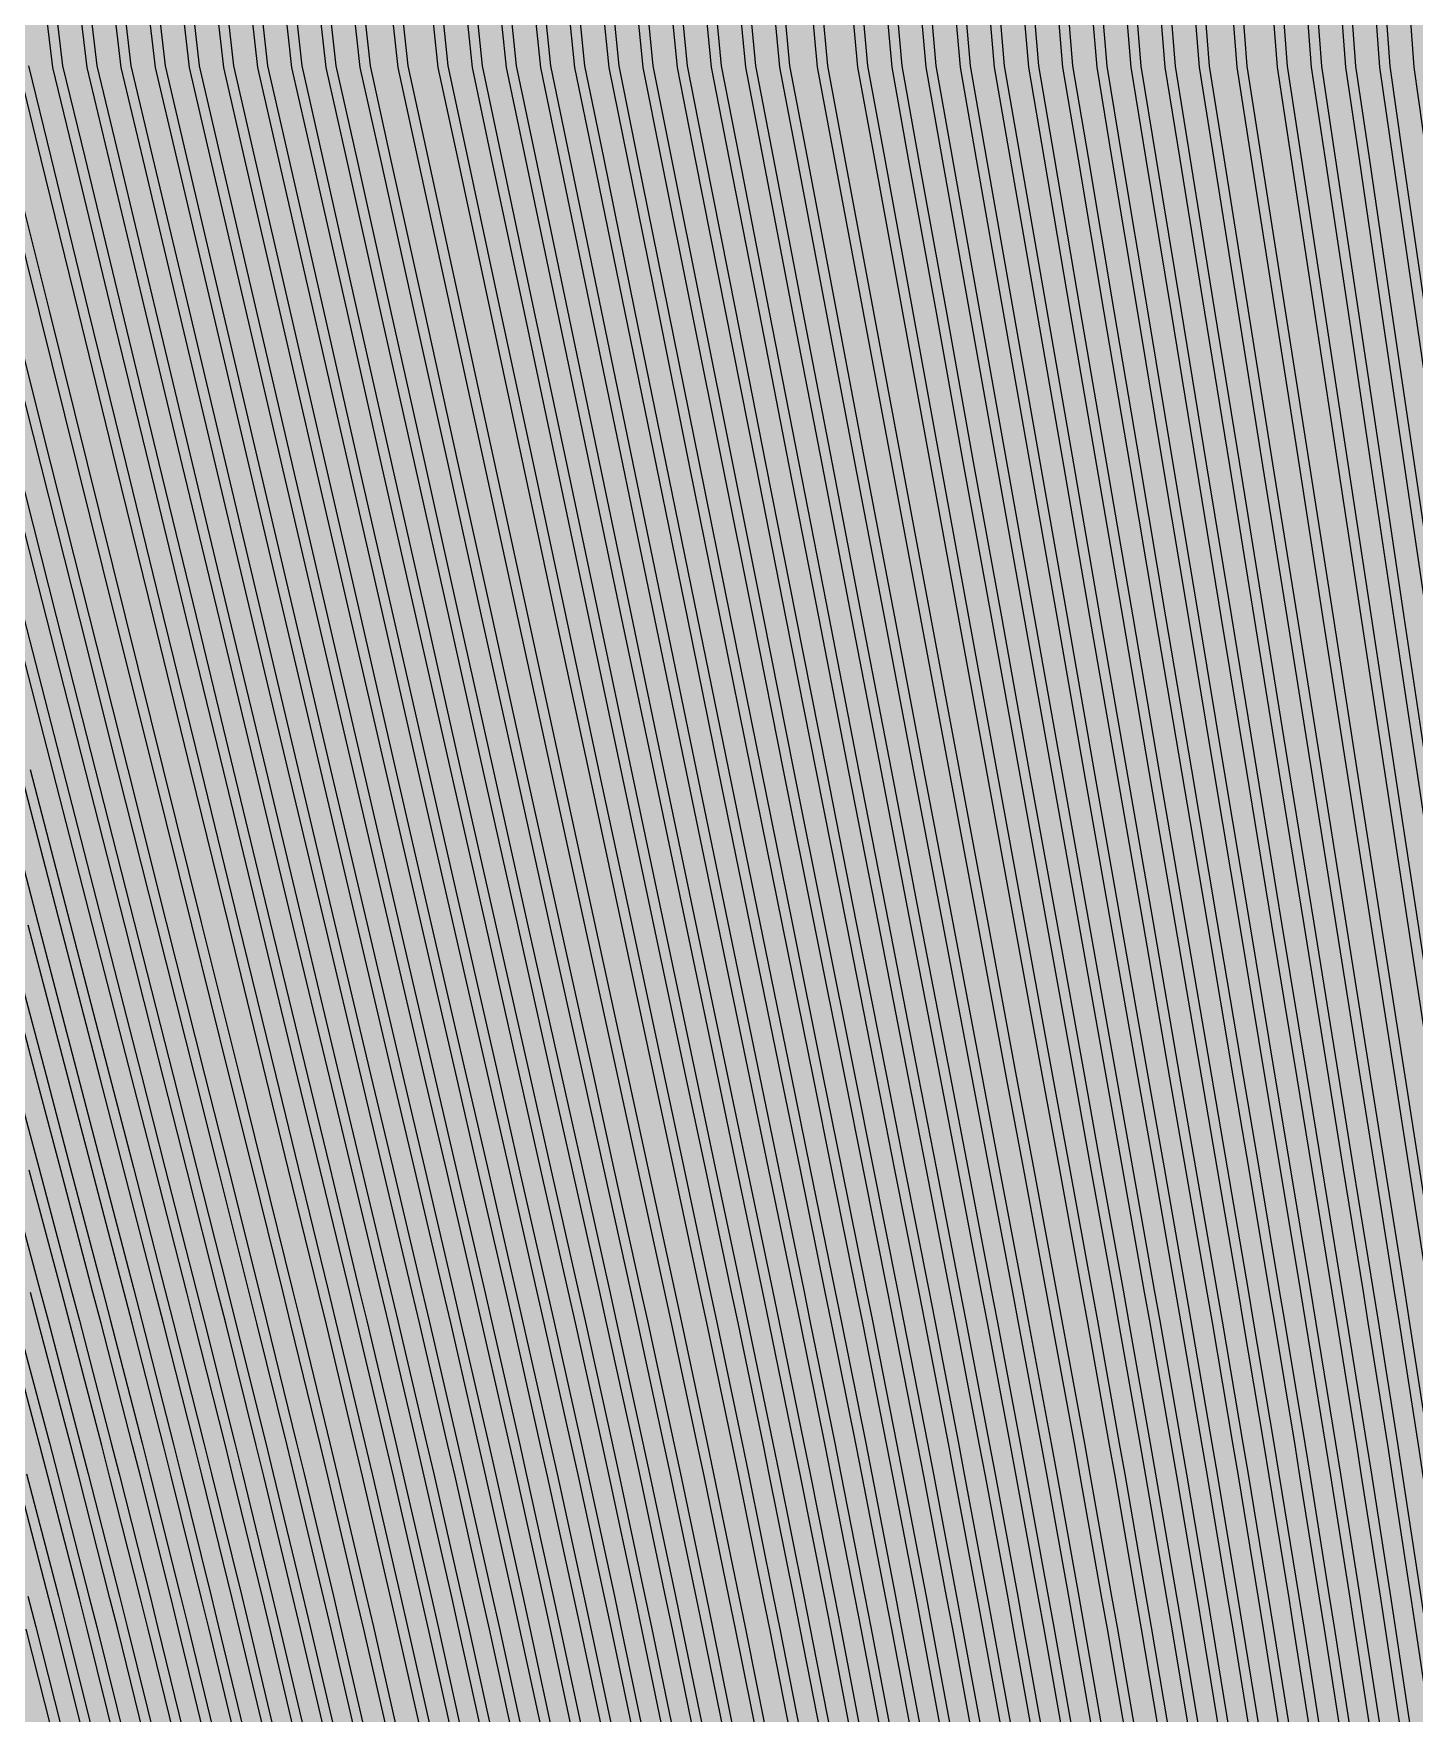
# Model space of a CAD drawing. Header units: metres. Extents: x -7220 to 10980, y -29667 to 1833.
# Drawn here: x 1201.6 to 1483.4, y -16540.7 to -16197.9 of the extents above; entities that cross this region are included whole.
import ezdxf

# ---------------------------------------------------------------- set-up
doc = ezdxf.new("R2010")
doc.units = ezdxf.units.M
doc.layers.add('Metal1', color=4, linetype='CONTINUOUS')
doc.layers.add('Polyimide', color=7, linetype='CONTINUOUS')

msp = doc.modelspace()

# ---------------------------------------------------------------- hatches: boundary and pattern name
at = {"layer": 'Polyimide'}
msp.add_hatch(color=7, dxfattribs=at).paths.add_polyline_path([(4099.45, -13861.55), (4142.64, -14152.77), (4214.18, -14438.35), (4313.36, -14715.55), (4439.24, -14981.69), (4590.59, -15234.21), (4765.97, -15470.68), (4963.68, -15688.82), (5181.82, -15886.53), (5418.29, -16061.91), (5670.81, -16213.26), (5936.95, -16339.14), (6214.15, -16438.32), (6499.73, -16509.85), (6790.95, -16553.05), (7085, -16567.5), (9980.38, -16567.5), (10058.79, -16571.35), (10136.45, -16582.87), (10212.6, -16601.95), (10286.52, -16628.4), (10357.49, -16661.96), (10424.83, -16702.32), (10487.89, -16749.09), (10546.06, -16801.81), (10598.78, -16859.98), (10645.55, -16923.04), (10685.91, -16990.38), (10719.48, -17061.35), (10745.93, -17135.27), (10765, -17211.43), (10776.52, -17289.08), (10780.38, -17367.5), (10780.38, -21957.3), (10741.61, -22012.91), (10705.97, -22070.59), (10673.58, -22130.14), (10644.53, -22191.39), (10618.92, -22254.16), (10596.82, -22318.25), (10578.3, -22383.46), (10563.41, -22449.6), (10552.21, -22516.46), (10544.72, -22583.84), (10540.97, -22651.53), (10540.97, -22719.32), (10544.72, -22787.01), (10552.21, -22854.38), (10563.41, -22921.24), (10578.3, -22987.38), (10596.82, -23052.6), (10618.92, -23116.68), (10644.53, -23179.45), (10673.58, -23240.71), (10705.97, -23300.26), (10741.61, -23357.93), (10780.38, -23413.54), (10780.38, -28667.5), (10776.52, -28745.91), (10765, -28823.57), (10745.93, -28899.73), (10719.48, -28973.65), (10685.91, -29044.62), (10645.55, -29111.96), (10598.78, -29175.01), (10546.06, -29233.19), (10487.89, -29285.91), (10424.83, -29332.68), (10357.49, -29373.04), (10286.52, -29406.6), (10212.6, -29433.05), (10136.45, -29452.13), (10058.79, -29463.65), (9980.38, -29467.5), (-6219.63, -29467.5), (-6298.04, -29463.65), (-6375.7, -29452.13), (-6451.85, -29433.05), (-6525.77, -29406.6), (-6596.74, -29373.04), (-6664.08, -29332.68), (-6727.14, -29285.91), (-6785.31, -29233.19), (-6838.03, -29175.01), (-6884.8, -29111.96), (-6925.16, -29044.62), (-6958.73, -28973.65), (-6985.18, -28899.73), (-7004.25, -28823.57), (-7015.77, -28745.91), (-7019.63, -28667.5), (-7019.63, -23426.32), (-6979.36, -23370.07), (-6942.33, -23311.63), (-6908.66, -23251.2), (-6878.45, -23188.96), (-6851.81, -23125.12), (-6828.81, -23059.88), (-6809.53, -22993.44), (-6794.04, -22926.02), (-6782.37, -22857.83), (-6774.57, -22789.09), (-6770.67, -22720.02), (-6770.67, -22650.84), (-6774.57, -22581.77), (-6782.37, -22513.03), (-6794.04, -22444.84), (-6809.53, -22377.42), (-6828.81, -22310.98), (-6851.81, -22245.74), (-6878.45, -22181.89), (-6908.66, -22119.66), (-6942.33, -22059.22), (-6979.36, -22000.79), (-7019.63, -21944.54), (-7019.63, -17367.5), (-7015.77, -17289.08), (-7004.25, -17211.43), (-6985.18, -17135.27), (-6958.73, -17061.35), (-6925.16, -16990.38), (-6884.8, -16923.04), (-6838.03, -16859.98), (-6785.31, -16801.81), (-6727.14, -16749.09), (-6664.08, -16702.32), (-6596.74, -16661.96), (-6525.77, -16628.4), (-6451.85, -16601.95), (-6375.7, -16582.87), (-6298.04, -16571.35), (-6219.63, -16567.5), (-3314, -16567.5), (-3019.95, -16553.05), (-2728.73, -16509.85), (-2443.15, -16438.32), (-2165.95, -16339.14), (-1899.81, -16213.26), (-1647.29, -16061.91), (-1410.82, -15886.53), (-1192.68, -15688.82), (-994.97, -15470.68), (-819.59, -15234.21), (-668.24, -14981.69), (-542.36, -14715.55), (-443.18, -14438.35), (-371.64, -14152.77), (-328.45, -13861.55), (-314, -13567.5), (-314, -13373.48), (-317.45, -13328.11), (-327.72, -13283.78), (-344.58, -13241.52), (-367.63, -13202.3), (-396.35, -13167.01), (-430.08, -13136.47), (-468.03, -13111.38), (-509.35, -13092.32), (-509.35, -13092.32), (-578.18, -13061.27), (-642.2, -13021.24), (-700.26, -12972.96), (-751.3, -12917.31), (-794.39, -12855.3), (-828.74, -12788.06), (-853.73, -12716.8), (-868.91, -12642.84), (-874, -12567.5), (-868.91, -12492.16), (-853.73, -12418.19), (-828.74, -12346.94), (-794.39, -12279.7), (-751.3, -12217.69), (-700.26, -12162.04), (-642.2, -12113.76), (-578.18, -12073.73), (-509.35, -12042.68), (-509.35, -12042.68), (-468.03, -12023.62), (-430.08, -11998.53), (-396.35, -11967.99), (-367.63, -11932.7), (-344.58, -11893.47), (-327.72, -11851.21), (-317.45, -11806.89), (-314, -11761.52), (-314, -11074.31), (-317.45, -11028.94), (-327.72, -10984.62), (-344.58, -10942.36), (-367.63, -10903.13), (-396.35, -10867.84), (-430.08, -10837.3), (-468.03, -10812.21), (-509.35, -10793.16), (-509.35, -10793.16), (-578.18, -10762.1), (-642.2, -10722.07), (-700.26, -10673.8), (-751.3, -10618.15), (-794.39, -10556.13), (-828.74, -10488.89), (-853.73, -10417.64), (-868.91, -10343.67), (-874, -10268.33), (-868.91, -10192.99), (-853.73, -10119.03), (-828.74, -10047.77), (-794.39, -9980.53), (-751.3, -9918.52), (-700.26, -9862.87), (-642.2, -9814.59), (-578.18, -9774.56), (-509.35, -9743.51), (-509.35, -9743.51), (-468.03, -9724.45), (-430.08, -9699.36), (-396.35, -9668.82), (-367.63, -9633.53), (-344.58, -9594.31), (-327.72, -9552.05), (-317.45, -9507.72), (-314, -9462.35), (-314, -8775.14), (-317.45, -8729.78), (-327.72, -8685.45), (-344.58, -8643.19), (-367.63, -8603.96), (-396.35, -8568.68), (-430.08, -8538.14), (-468.03, -8513.05), (-509.35, -8493.99), (-509.35, -8493.99), (-578.18, -8462.94), (-642.2, -8422.91), (-700.26, -8374.63), (-751.3, -8318.98), (-794.39, -8256.97), (-828.74, -8189.73), (-853.73, -8118.47), (-868.91, -8044.5), (-874, -7969.17), (-868.91, -7893.83), (-853.73, -7819.86), (-828.74, -7748.61), (-794.39, -7681.36), (-751.3, -7619.35), (-700.26, -7563.7), (-642.2, -7515.42), (-578.18, -7475.4), (-509.35, -7444.34), (-509.35, -7444.34), (-468.03, -7425.28), (-430.08, -7400.2), (-396.35, -7369.66), (-367.63, -7334.37), (-344.58, -7295.14), (-327.72, -7252.88), (-317.45, -7208.56), (-314, -7163.19), (-314, -6475.98), (-317.45, -6430.61), (-327.72, -6386.29), (-344.58, -6344.02), (-367.63, -6304.8), (-396.35, -6269.51), (-430.08, -6238.97), (-468.03, -6213.88), (-509.35, -6194.82), (-509.35, -6194.82), (-578.18, -6163.77), (-642.2, -6123.74), (-700.26, -6075.46), (-751.3, -6019.81), (-794.39, -5957.8), (-828.74, -5890.56), (-853.73, -5819.31), (-868.91, -5745.34), (-874, -5670), (-868.91, -5594.66), (-853.73, -5520.69), (-828.74, -5449.44), (-794.39, -5382.2), (-751.3, -5320.19), (-700.26, -5264.54), (-642.2, -5216.26), (-578.18, -5176.23), (-509.35, -5145.18), (-509.35, -5145.18), (-468.03, -5126.12), (-430.08, -5101.03), (-396.35, -5070.49), (-367.63, -5035.2), (-344.58, -4995.98), (-327.72, -4953.71), (-317.45, -4909.39), (-314, -4864.02), (-314, 380), (-314, 1532.5), (-269, 1532.5), (-268.78, 1525.63), (-268.1, 1518.79), (-266.98, 1512.02), (-265.42, 1505.32), (-263.43, 1498.75), (-261.01, 1492.32), (-258.17, 1486.06), (-254.93, 1480), (-251.3, 1474.17), (-247.3, 1468.58), (-242.94, 1463.27), (-238.25, 1458.25), (-233.23, 1453.56), (-227.92, 1449.2), (-222.33, 1445.2), (-216.5, 1441.57), (-210.44, 1438.33), (-204.18, 1435.49), (-197.75, 1433.07), (-191.18, 1431.08), (-184.48, 1429.52), (-177.71, 1428.4), (-170.87, 1427.72), (-164, 1427.5), (-157.13, 1427.72), (-150.29, 1428.4), (-143.52, 1429.52), (-136.82, 1431.08), (-130.25, 1433.07), (-123.82, 1435.49), (-117.56, 1438.33), (-111.5, 1441.57), (-105.67, 1445.2), (-100.08, 1449.2), (-94.77, 1453.56), (-89.75, 1458.25), (-85.06, 1463.27), (-80.7, 1468.58), (-76.7, 1474.17), (-73.07, 1480), (-69.83, 1486.06), (-66.99, 1492.32), (-64.57, 1498.75), (-62.58, 1505.32), (-61.02, 1512.02), (-59.9, 1518.79), (-59.22, 1525.63), (-59, 1532.5), (1786, 1532.5), (3835, 1532.5), (3835.21, 1539.04), (3835.86, 1545.55), (3836.92, 1552.01), (3838.41, 1558.38), (3840.31, 1564.64), (3842.61, 1570.77), (3845.31, 1576.73), (3848.4, 1582.5), (3851.85, 1588.06), (3855.66, 1593.38), (3859.82, 1598.43), (3864.29, 1603.21), (3869.07, 1607.68), (3874.12, 1611.84), (3879.44, 1615.65), (3885, 1619.1), (3890.77, 1622.19), (3896.73, 1624.89), (3902.86, 1627.19), (3909.12, 1629.09), (3915.49, 1630.58), (3921.95, 1631.64), (3928.46, 1632.29), (3935, 1632.5), (3941.54, 1632.29), (3948.05, 1631.64), (3954.51, 1630.58), (3960.88, 1629.09), (3967.14, 1627.19), (3973.27, 1624.89), (3979.23, 1622.19), (3985, 1619.1), (3990.56, 1615.65), (3995.88, 1611.84), (4000.93, 1607.68), (4005.71, 1603.21), (4010.18, 1598.43), (4014.34, 1593.38), (4018.15, 1588.06), (4021.6, 1582.5), (4024.69, 1576.73), (4027.39, 1570.77), (4029.69, 1564.64), (4031.59, 1558.38), (4033.08, 1552.01), (4034.14, 1545.55), (4034.79, 1539.04), (4035, 1532.5), (4085, 1532.5), (4085, 380), (4085, 330), (4085, -4864.02), (4088.45, -4909.39), (4098.72, -4953.71), (4115.58, -4995.98), (4138.63, -5035.2), (4167.35, -5070.49), (4201.08, -5101.03), (4239.03, -5126.12), (4280.35, -5145.18), (4280.35, -5145.18), (4349.18, -5176.23), (4413.2, -5216.26), (4471.26, -5264.54), (4522.3, -5320.19), (4565.39, -5382.2), (4599.74, -5449.44), (4624.73, -5520.69), (4639.91, -5594.66), (4645, -5670), (4639.91, -5745.34), (4624.73, -5819.31), (4599.74, -5890.56), (4565.39, -5957.8), (4522.3, -6019.81), (4471.26, -6075.46), (4413.2, -6123.74), (4349.18, -6163.77), (4280.35, -6194.82), (4239.03, -6213.88), (4201.08, -6238.97), (4167.35, -6269.51), (4138.63, -6304.8), (4115.58, -6344.02), (4098.72, -6386.29), (4088.45, -6430.61), (4085, -6475.98), (4085, -13567.5), (4099.45, -13861.55)])

# ---------------------------------------------------------------- linework, layer by layer
at = {"layer": 'Metal1'}
for points in [[(1287.74, -16548.48), (1282.18, -16523.52), (1280.76, -16517.25), (1275.02, -16492.28), (1273.55, -16486.02), (1267.63, -16461.05), (1266.12, -16454.78), (1260.08, -16429.79), (1255.54, -16411.04), (1247.96, -16379.8), (1240.39, -16348.56), (1232.82, -16317.32), (1225.25, -16286.08), (1217.67, -16254.84), (1210.1, -16223.6), (1205.54, -16204.8), (1202.48, -16179.33), (1201.75, -15692.12)], [(1205.25, -15692.12), (1204.52, -16179.2), (1207.51, -16204.44), (1212.04, -16223.13), (1219.62, -16254.37), (1227.19, -16285.61), (1234.76, -16316.85), (1242.33, -16348.09), (1249.91, -16379.33), (1257.48, -16410.57), (1262.03, -16429.32), (1268.06, -16454.31), (1269.57, -16460.58), (1275.5, -16485.56), (1276.97, -16491.83), (1282.71, -16516.81), (1284.13, -16523.08), (1289.69, -16548.05)], [(1293.9, -16548.48), (1288.4, -16523.51), (1286.99, -16517.25), (1281.31, -16492.28), (1279.86, -16486.01), (1273.99, -16461.04), (1272.5, -16454.78), (1266.52, -16429.79), (1262.02, -16411.04), (1254.52, -16379.8), (1247.02, -16348.56), (1239.52, -16317.32), (1232.02, -16286.08), (1224.52, -16254.84), (1217.03, -16223.6), (1212.51, -16204.8), (1209.48, -16179.33), (1208.75, -15692.12)], [(1212.25, -15692.12), (1211.52, -16179.21), (1214.49, -16204.44), (1218.97, -16223.13), (1226.47, -16254.37), (1233.97, -16285.61), (1241.47, -16316.85), (1248.96, -16348.09), (1256.46, -16379.33), (1263.96, -16410.58), (1268.46, -16429.33), (1274.44, -16454.31), (1275.94, -16460.58), (1281.8, -16485.56), (1283.26, -16491.83), (1288.95, -16516.81), (1290.35, -16523.08), (1295.86, -16548.06)], [(1300.07, -16548.48), (1294.62, -16523.51), (1293.23, -16517.25), (1287.6, -16492.28), (1286.16, -16486.01), (1280.35, -16461.04), (1278.87, -16454.78), (1272.95, -16429.79), (1268.5, -16411.04), (1261.07, -16379.8), (1253.65, -16348.56), (1246.22, -16317.32), (1238.8, -16286.08), (1231.38, -16254.84), (1223.95, -16223.6), (1219.48, -16204.79), (1216.48, -16179.34), (1215.75, -15692.12)], [(1219.25, -15692.12), (1218.52, -16179.22), (1221.46, -16204.44), (1225.9, -16223.13), (1233.32, -16254.37), (1240.75, -16285.61), (1248.17, -16316.86), (1255.59, -16348.1), (1263.02, -16379.34), (1270.44, -16410.58), (1274.9, -16429.33), (1280.82, -16454.32), (1282.3, -16460.59), (1288.11, -16485.56), (1289.55, -16491.83), (1295.18, -16516.81), (1296.57, -16523.08), (1302.03, -16548.06)], [(1306.24, -16548.48), (1300.84, -16523.51), (1299.46, -16517.24), (1293.89, -16492.27), (1292.47, -16486.01), (1286.71, -16461.04), (1285.25, -16454.77), (1279.39, -16429.79), (1274.98, -16411.04), (1267.63, -16379.8), (1260.28, -16348.56), (1252.93, -16317.32), (1245.58, -16286.07), (1238.23, -16254.83), (1230.88, -16223.59), (1226.45, -16204.79), (1223.48, -16179.34), (1222.75, -15692.12)], [(1226.25, -15692.12), (1225.52, -16179.23), (1228.43, -16204.45), (1232.82, -16223.13), (1240.17, -16254.38), (1247.52, -16285.62), (1254.87, -16316.86), (1262.22, -16348.1), (1269.58, -16379.34), (1276.93, -16410.58), (1281.34, -16429.33), (1287.2, -16454.32), (1288.66, -16460.59), (1294.42, -16485.56), (1295.84, -16491.84), (1301.42, -16516.81), (1302.79, -16523.08), (1308.19, -16548.06)], [(1312.4, -16548.48), (1307.06, -16523.51), (1305.7, -16517.24), (1300.18, -16492.27), (1298.77, -16486.01), (1293.08, -16461.04), (1291.63, -16454.77), (1285.83, -16429.78), (1281.46, -16411.04), (1274.18, -16379.8), (1266.91, -16348.55), (1259.63, -16317.31), (1252.35, -16286.07), (1245.08, -16254.83), (1237.8, -16223.59), (1233.42, -16204.79), (1230.48, -16179.35), (1229.75, -15692.12)], [(1233.25, -15692.12), (1232.52, -16179.23), (1235.4, -16204.45), (1239.75, -16223.14), (1247.03, -16254.38), (1254.3, -16285.62), (1261.58, -16316.86), (1268.85, -16348.1), (1276.13, -16379.34), (1283.41, -16410.58), (1287.77, -16429.33), (1293.58, -16454.32), (1295.03, -16460.59), (1300.72, -16485.57), (1302.13, -16491.84), (1307.65, -16516.81), (1309.01, -16523.08), (1314.36, -16548.06)], [(1318.57, -16548.47), (1313.28, -16523.5), (1311.93, -16517.24), (1306.47, -16492.27), (1305.07, -16486.01), (1299.44, -16461.03), (1298, -16454.77), (1292.26, -16429.78), (1287.94, -16411.03), (1280.74, -16379.79), (1273.54, -16348.55), (1266.33, -16317.31), (1259.13, -16286.07), (1251.93, -16254.83), (1244.73, -16223.59), (1240.39, -16204.79), (1237.48, -16179.36), (1236.75, -15692.12)], [(1240.25, -15692.12), (1239.52, -16179.24), (1242.37, -16204.45), (1246.68, -16223.14), (1253.88, -16254.38), (1261.08, -16285.62), (1268.28, -16316.86), (1275.48, -16348.1), (1282.69, -16379.34), (1289.89, -16410.58), (1294.21, -16429.33), (1299.95, -16454.32), (1301.39, -16460.59), (1307.03, -16485.57), (1308.42, -16491.84), (1313.89, -16516.82), (1315.23, -16523.09), (1320.52, -16548.06)], [(1324.73, -16548.47), (1319.5, -16523.5), (1318.16, -16517.24), (1312.76, -16492.27), (1311.38, -16486), (1305.8, -16461.03), (1304.38, -16454.77), (1298.7, -16429.78), (1294.42, -16411.03), (1287.29, -16379.79), (1280.17, -16348.55), (1273.04, -16317.31), (1265.91, -16286.07), (1258.78, -16254.83), (1251.65, -16223.59), (1247.36, -16204.79), (1244.48, -16179.36), (1243.75, -15692.12)], [(1247.25, -15692.12), (1246.52, -16179.25), (1249.34, -16204.45), (1253.6, -16223.14), (1260.73, -16254.38), (1267.86, -16285.62), (1274.99, -16316.86), (1282.11, -16348.11), (1289.24, -16379.35), (1296.37, -16410.59), (1300.65, -16429.34), (1306.33, -16454.33), (1307.75, -16460.59), (1313.33, -16485.57), (1314.71, -16491.84), (1320.12, -16516.82), (1321.46, -16523.09), (1326.69, -16548.07)], [(1330.9, -16548.47), (1325.72, -16523.5), (1324.4, -16517.24), (1319.05, -16492.26), (1317.68, -16486), (1312.16, -16461.03), (1310.76, -16454.77), (1305.13, -16429.78), (1300.9, -16411.03), (1293.85, -16379.79), (1286.79, -16348.55), (1279.74, -16317.31), (1272.69, -16286.07), (1265.63, -16254.82), (1258.58, -16223.58), (1254.33, -16204.79), (1251.48, -16179.37), (1250.75, -15692.12)], [(1254.25, -15692.12), (1253.52, -16179.26), (1256.31, -16204.45), (1260.53, -16223.14), (1267.58, -16254.38), (1274.64, -16285.63), (1281.69, -16316.87), (1288.74, -16348.11), (1295.8, -16379.35), (1302.85, -16410.59), (1307.09, -16429.34), (1312.71, -16454.33), (1314.12, -16460.59), (1319.64, -16485.57), (1321, -16491.84), (1326.35, -16516.82), (1327.68, -16523.09), (1332.86, -16548.07)], [(1337.06, -16548.47), (1331.94, -16523.5), (1330.63, -16517.23), (1325.34, -16492.26), (1323.99, -16486), (1318.53, -16461.03), (1317.14, -16454.76), (1311.57, -16429.78), (1307.38, -16411.03), (1300.4, -16379.79), (1293.42, -16348.55), (1286.44, -16317.3), (1279.46, -16286.06), (1272.48, -16254.82), (1265.5, -16223.58), (1261.3, -16204.78), (1258.48, -16179.37), (1257.75, -15692.12)], [(1261.25, -15692.12), (1260.52, -16179.26), (1263.28, -16204.45), (1267.46, -16223.15), (1274.44, -16254.39), (1281.42, -16285.63), (1288.4, -16316.87), (1295.37, -16348.11), (1302.35, -16379.35), (1309.33, -16410.59), (1313.52, -16429.34), (1319.09, -16454.33), (1320.48, -16460.6), (1325.94, -16485.58), (1327.29, -16491.84), (1332.59, -16516.82), (1333.9, -16523.09), (1339.02, -16548.07)], [(1343.23, -16548.47), (1338.16, -16523.49), (1336.87, -16517.23), (1331.63, -16492.26), (1330.29, -16486), (1324.89, -16461.02), (1323.51, -16454.76), (1318.01, -16429.77), (1313.86, -16411.03), (1306.96, -16379.78), (1300.05, -16348.54), (1293.15, -16317.3), (1286.24, -16286.06), (1279.33, -16254.82), (1272.43, -16223.58), (1268.27, -16204.78), (1265.48, -16179.38), (1264.75, -15692.12)], [(1268.25, -15692.12), (1267.52, -16179.27), (1270.25, -16204.46), (1274.38, -16223.15), (1281.29, -16254.39), (1288.19, -16285.63), (1295.1, -16316.87), (1302, -16348.11), (1308.91, -16379.35), (1315.82, -16410.59), (1319.96, -16429.34), (1325.47, -16454.33), (1326.84, -16460.6), (1332.25, -16485.58), (1333.58, -16491.85), (1338.82, -16516.82), (1340.12, -16523.09), (1345.19, -16548.07)], [(1349.83, -16548.46), (1344.84, -16523.49), (1343.56, -16517.23), (1338.4, -16492.26), (1337.09, -16485.99), (1331.76, -16461.02), (1330.41, -16454.76), (1324.98, -16429.77), (1320.9, -16411.02), (1314.1, -16379.78), (1307.29, -16348.54), (1300.49, -16317.3), (1293.68, -16286.06), (1286.88, -16254.82), (1280.08, -16223.58), (1275.98, -16204.78), (1273.23, -16179.39), (1272.5, -15692.12)], [(1276, -15692.12), (1275.27, -16179.28), (1277.96, -16204.46), (1282.03, -16223.15), (1288.83, -16254.39), (1295.64, -16285.63), (1302.44, -16316.87), (1309.25, -16348.11), (1316.05, -16379.36), (1322.85, -16410.6), (1326.94, -16429.35), (1332.36, -16454.33), (1333.72, -16460.6), (1339.04, -16485.58), (1340.36, -16491.85), (1345.52, -16516.83), (1346.8, -16523.09), (1351.79, -16548.07)], [(1356.73, -16548.46), (1351.82, -16523.49), (1350.57, -16517.23), (1345.5, -16492.25), (1344.21, -16485.99), (1338.98, -16461.02), (1337.64, -16454.75), (1332.32, -16429.77), (1328.31, -16411.02), (1321.62, -16379.78), (1314.94, -16348.54), (1308.26, -16317.3), (1301.57, -16286.05), (1294.89, -16254.81), (1288.21, -16223.57), (1284.18, -16204.78), (1281.48, -16179.4), (1280.75, -15692.12)], [(1284.25, -15692.12), (1283.52, -16179.29), (1286.16, -16204.46), (1290.16, -16223.15), (1296.84, -16254.4), (1303.53, -16285.64), (1310.21, -16316.88), (1316.89, -16348.12), (1323.58, -16379.36), (1330.26, -16410.6), (1334.27, -16429.35), (1339.6, -16454.34), (1340.93, -16460.6), (1346.16, -16485.58), (1347.46, -16491.85), (1352.53, -16516.83), (1353.78, -16523.1), (1358.69, -16548.08)], [(1362.89, -16548.46), (1358.04, -16523.48), (1356.8, -16517.22), (1351.79, -16492.25), (1350.51, -16485.99), (1345.34, -16461.01), (1344.02, -16454.75), (1338.75, -16429.76), (1334.79, -16411.02), (1328.18, -16379.78), (1321.57, -16348.53), (1314.96, -16317.29), (1308.35, -16286.05), (1301.74, -16254.81), (1295.13, -16223.57), (1291.15, -16204.78), (1288.48, -16179.4), (1287.75, -15692.12)], [(1291.25, -15692.12), (1290.52, -16179.3), (1293.13, -16204.46), (1297.09, -16223.16), (1303.7, -16254.4), (1310.31, -16285.64), (1316.92, -16316.88), (1323.52, -16348.12), (1330.13, -16379.36), (1336.74, -16410.6), (1340.71, -16429.35), (1345.98, -16454.34), (1347.3, -16460.61), (1352.47, -16485.59), (1353.75, -16491.85), (1358.76, -16516.83), (1360, -16523.1), (1364.86, -16548.08)], [(1369.06, -16548.46), (1364.26, -16523.48), (1363.04, -16517.22), (1358.08, -16492.25), (1356.82, -16485.99), (1351.7, -16461.01), (1350.4, -16454.75), (1345.19, -16429.76), (1341.27, -16411.01), (1334.73, -16379.77), (1328.2, -16348.53), (1321.66, -16317.29), (1315.13, -16286.05), (1308.59, -16254.81), (1302.06, -16223.57), (1298.12, -16204.77), (1295.48, -16179.41), (1294.75, -15692.12)], [(1298.25, -15692.12), (1297.52, -16179.3), (1300.1, -16204.47), (1304.01, -16223.16), (1310.55, -16254.4), (1317.08, -16285.64), (1323.62, -16316.88), (1330.15, -16348.12), (1336.69, -16379.36), (1343.22, -16410.6), (1347.15, -16429.35), (1352.36, -16454.34), (1353.66, -16460.61), (1358.78, -16485.59), (1360.04, -16491.85), (1365, -16516.84), (1366.22, -16523.1), (1371.02, -16548.08)], [(1375.22, -16548.45), (1370.48, -16523.48), (1369.27, -16517.22), (1364.37, -16492.24), (1363.12, -16485.98), (1358.06, -16461.01), (1356.78, -16454.75), (1351.63, -16429.76), (1347.75, -16411.01), (1341.29, -16379.77), (1334.83, -16348.53), (1328.36, -16317.29), (1321.9, -16286.05), (1315.44, -16254.81), (1308.98, -16223.57), (1305.09, -16204.77), (1302.48, -16179.41), (1301.75, -15692.12)], [(1305.25, -15692.12), (1304.52, -16179.31), (1307.07, -16204.47), (1310.94, -16223.16), (1317.4, -16254.4), (1323.86, -16285.64), (1330.32, -16316.88), (1336.78, -16348.12), (1343.25, -16379.37), (1349.71, -16410.61), (1353.58, -16429.35), (1358.74, -16454.34), (1360.02, -16460.61), (1365.08, -16485.59), (1366.33, -16491.86), (1371.23, -16516.84), (1372.44, -16523.1), (1377.19, -16548.08)], [(1381.39, -16548.45), (1376.7, -16523.48), (1375.5, -16517.22), (1370.66, -16492.24), (1369.42, -16485.98), (1364.43, -16461.01), (1363.15, -16454.75), (1358.06, -16429.76), (1354.23, -16411.01), (1347.84, -16379.77), (1341.45, -16348.53), (1335.07, -16317.29), (1328.68, -16286.05), (1322.29, -16254.81), (1315.91, -16223.56), (1312.06, -16204.77), (1309.48, -16179.42), (1308.75, -15692.12)], [(1312.25, -15692.12), (1311.52, -16179.32), (1314.04, -16204.47), (1317.87, -16223.16), (1324.25, -16254.4), (1330.64, -16285.65), (1337.03, -16316.89), (1343.41, -16348.13), (1349.8, -16379.37), (1356.19, -16410.61), (1360.02, -16429.36), (1365.11, -16454.35), (1366.39, -16460.61), (1371.39, -16485.59), (1372.62, -16491.86), (1377.47, -16516.84), (1378.66, -16523.1), (1383.36, -16548.09)], [(1387.56, -16548.45), (1382.92, -16523.47), (1381.74, -16517.22), (1376.95, -16492.24), (1375.73, -16485.98), (1370.79, -16461), (1369.53, -16454.74), (1364.5, -16429.75), (1360.71, -16411.01), (1354.4, -16379.77), (1348.08, -16348.53), (1341.77, -16317.28), (1335.46, -16286.04), (1329.15, -16254.8), (1322.83, -16223.56), (1319.04, -16204.77), (1316.48, -16179.42), (1315.75, -15692.12)], [(1319.25, -15692.12), (1318.52, -16179.32), (1321.02, -16204.47), (1324.79, -16223.17), (1331.11, -16254.41), (1337.42, -16285.65), (1343.73, -16316.89), (1350.04, -16348.13), (1356.36, -16379.37), (1362.67, -16410.61), (1366.46, -16429.36), (1371.49, -16454.35), (1372.75, -16460.61), (1377.69, -16485.59), (1378.91, -16491.86), (1383.7, -16516.84), (1384.89, -16523.11), (1389.52, -16548.09)], [(1393.72, -16548.45), (1389.14, -16523.47), (1387.97, -16517.21), (1383.24, -16492.24), (1382.03, -16485.98), (1377.15, -16461), (1375.91, -16454.74), (1370.93, -16429.75), (1367.19, -16411.01), (1360.95, -16379.76), (1354.71, -16348.52), (1348.47, -16317.28), (1342.24, -16286.04), (1336, -16254.8), (1329.76, -16223.56), (1326.01, -16204.77), (1323.48, -16179.43), (1322.75, -15692.12)], [(1326.25, -15692.12), (1325.52, -16179.33), (1327.99, -16204.47), (1331.72, -16223.17), (1337.96, -16254.41), (1344.2, -16285.65), (1350.44, -16316.89), (1356.67, -16348.13), (1362.91, -16379.37), (1369.15, -16410.61), (1372.9, -16429.36), (1377.87, -16454.35), (1379.11, -16460.62), (1384, -16485.6), (1385.2, -16491.86), (1389.94, -16516.84), (1391.11, -16523.11), (1395.69, -16548.09)], [(1399.89, -16548.45), (1395.36, -16523.47), (1394.21, -16517.21), (1389.53, -16492.23), (1388.34, -16485.98), (1383.51, -16461), (1382.29, -16454.74), (1377.37, -16429.75), (1373.67, -16411), (1367.51, -16379.76), (1361.34, -16348.52), (1355.18, -16317.28), (1349.01, -16286.04), (1342.85, -16254.8), (1336.68, -16223.56), (1332.98, -16204.77), (1330.48, -16179.44), (1329.75, -15692.12)], [(1333.25, -15692.12), (1332.52, -16179.34), (1334.96, -16204.47), (1338.65, -16223.17), (1344.81, -16254.41), (1350.97, -16285.65), (1357.14, -16316.89), (1363.3, -16348.13), (1369.47, -16379.37), (1375.63, -16410.62), (1379.33, -16429.36), (1384.25, -16454.35), (1385.48, -16460.62), (1390.3, -16485.6), (1391.49, -16491.86), (1396.17, -16516.85), (1397.33, -16523.11), (1401.86, -16548.09)], [(1406.05, -16548.44), (1401.58, -16523.47), (1400.44, -16517.21), (1395.82, -16492.23), (1394.64, -16485.97), (1389.88, -16461), (1388.66, -16454.74), (1383.81, -16429.75), (1380.15, -16411), (1374.06, -16379.76), (1367.97, -16348.52), (1361.88, -16317.28), (1355.79, -16286.04), (1349.7, -16254.8), (1343.61, -16223.56), (1339.95, -16204.76), (1337.48, -16179.44), (1336.75, -15692.12)], [(1340.25, -15692.12), (1339.52, -16179.34), (1341.93, -16204.48), (1345.57, -16223.17), (1351.66, -16254.41), (1357.75, -16285.65), (1363.84, -16316.9), (1369.93, -16348.14), (1376.02, -16379.38), (1382.12, -16410.62), (1385.77, -16429.37), (1390.63, -16454.36), (1391.84, -16460.62), (1396.61, -16485.6), (1397.79, -16491.87), (1402.41, -16516.85), (1403.55, -16523.11), (1408.02, -16548.09)], [(1412.22, -16548.44), (1407.8, -16523.46), (1406.67, -16517.21), (1402.11, -16492.23), (1400.95, -16485.97), (1396.24, -16460.99), (1395.04, -16454.73), (1390.24, -16429.75), (1386.63, -16411), (1380.62, -16379.76), (1374.6, -16348.52), (1368.58, -16317.28), (1362.57, -16286.03), (1356.55, -16254.79), (1350.53, -16223.55), (1346.92, -16204.76), (1344.48, -16179.45), (1343.75, -15692.12)], [(1347.25, -15692.12), (1346.52, -16179.35), (1348.9, -16204.48), (1352.5, -16223.17), (1358.51, -16254.42), (1364.53, -16285.66), (1370.55, -16316.9), (1376.56, -16348.14), (1382.58, -16379.38), (1388.6, -16410.62), (1392.21, -16429.37), (1397, -16454.36), (1398.2, -16460.62), (1402.91, -16485.6), (1404.08, -16491.87), (1408.64, -16516.85), (1409.77, -16523.11), (1414.19, -16548.1)], [(1418.38, -16548.44), (1414.02, -16523.46), (1412.91, -16517.2), (1408.4, -16492.23), (1407.25, -16485.97), (1402.6, -16460.99), (1401.42, -16454.73), (1396.68, -16429.74), (1393.11, -16411), (1387.17, -16379.76), (1381.23, -16348.51), (1375.29, -16317.27), (1369.34, -16286.03), (1363.4, -16254.79), (1357.46, -16223.55), (1353.89, -16204.76), (1351.48, -16179.45), (1350.75, -15692.12)], [(1354.25, -15692.12), (1353.52, -16179.35), (1355.87, -16204.48), (1359.42, -16223.18), (1365.37, -16254.42), (1371.31, -16285.66), (1377.25, -16316.9), (1383.19, -16348.14), (1389.14, -16379.38), (1395.08, -16410.62), (1398.64, -16429.37), (1403.38, -16454.36), (1404.57, -16460.62), (1409.22, -16485.61), (1410.37, -16491.87), (1414.88, -16516.85), (1415.99, -16523.12), (1420.35, -16548.1)], [(1424.99, -16548.44), (1420.7, -16523.46), (1419.6, -16517.2), (1415.17, -16492.22), (1414.05, -16485.97), (1409.47, -16460.99), (1408.31, -16454.73), (1403.65, -16429.74), (1400.15, -16410.99), (1394.31, -16379.75), (1388.47, -16348.51), (1382.63, -16317.27), (1376.79, -16286.03), (1370.95, -16254.79), (1365.11, -16223.55), (1361.59, -16204.76), (1359.23, -16179.46), (1358.5, -15692.12)], [(1362, -15692.12), (1361.27, -16179.36), (1363.58, -16204.48), (1367.07, -16223.18), (1372.91, -16254.42), (1378.75, -16285.66), (1384.59, -16316.9), (1390.44, -16348.14), (1396.28, -16379.38), (1402.12, -16410.63), (1405.62, -16429.37), (1410.28, -16454.36), (1411.44, -16460.63), (1416.01, -16485.61), (1417.14, -16491.87), (1421.57, -16516.86), (1422.67, -16523.12), (1426.96, -16548.1)], [(1431.88, -16548.43), (1427.68, -16523.46), (1426.61, -16517.2), (1422.27, -16492.22), (1421.16, -16485.96), (1416.69, -16460.98), (1415.55, -16454.73), (1410.99, -16429.74), (1407.56, -16410.99), (1401.84, -16379.75), (1396.12, -16348.51), (1390.4, -16317.27), (1384.68, -16286.03), (1378.96, -16254.78), (1373.24, -16223.54), (1369.8, -16204.75), (1367.48, -16179.46), (1366.75, -15692.12)], [(1370.25, -15692.12), (1369.52, -16179.37), (1371.78, -16204.48), (1375.2, -16223.18), (1380.92, -16254.42), (1386.64, -16285.67), (1392.36, -16316.91), (1398.08, -16348.15), (1403.8, -16379.39), (1409.52, -16410.63), (1412.96, -16429.38), (1417.52, -16454.37), (1418.66, -16460.63), (1423.13, -16485.61), (1424.24, -16491.87), (1428.58, -16516.86), (1429.65, -16523.12), (1433.85, -16548.1)], [(1438.05, -16548.43), (1433.9, -16523.45), (1432.84, -16517.2), (1428.56, -16492.22), (1427.47, -16485.96), (1423.05, -16460.98), (1421.93, -16454.72), (1417.43, -16429.73), (1414.04, -16410.99), (1408.39, -16379.75), (1402.75, -16348.51), (1397.1, -16317.26), (1391.45, -16286.02), (1385.81, -16254.78), (1380.16, -16223.54), (1376.77, -16204.75), (1374.48, -16179.47), (1373.75, -15692.12)], [(1377.25, -15692.12), (1376.52, -16179.38), (1378.75, -16204.49), (1382.13, -16223.19), (1387.78, -16254.43), (1393.42, -16285.67), (1399.07, -16316.91), (1404.71, -16348.15), (1410.36, -16379.39), (1416.01, -16410.63), (1419.39, -16429.38), (1423.9, -16454.37), (1425.02, -16460.63), (1429.44, -16485.61), (1430.53, -16491.88), (1434.82, -16516.86), (1435.87, -16523.12), (1440.02, -16548.11)], [(1444.21, -16548.43), (1440.12, -16523.45), (1439.08, -16517.19), (1434.85, -16492.22), (1433.77, -16485.96), (1429.41, -16460.98), (1428.3, -16454.72), (1423.86, -16429.73), (1420.52, -16410.98), (1414.95, -16379.74), (1409.37, -16348.5), (1403.8, -16317.26), (1398.23, -16286.02), (1392.66, -16254.78), (1387.09, -16223.54), (1383.74, -16204.75), (1381.48, -16179.47), (1380.75, -15692.12)], [(1384.25, -15692.12), (1383.52, -16179.38), (1385.72, -16204.49), (1389.06, -16223.19), (1394.63, -16254.43), (1400.2, -16285.67), (1405.77, -16316.91), (1411.34, -16348.15), (1416.92, -16379.39), (1422.49, -16410.63), (1425.83, -16429.38), (1430.27, -16454.37), (1431.38, -16460.63), (1435.74, -16485.62), (1436.82, -16491.88), (1441.05, -16516.86), (1442.09, -16523.12), (1446.19, -16548.11)], [(1450.38, -16548.43), (1446.34, -16523.45), (1445.31, -16517.19), (1441.14, -16492.21), (1440.08, -16485.96), (1435.78, -16460.98), (1434.68, -16454.72), (1430.3, -16429.73), (1427, -16410.98), (1421.5, -16379.74), (1416, -16348.5), (1410.51, -16317.26), (1405.01, -16286.02), (1399.51, -16254.78), (1394.01, -16223.54), (1390.71, -16204.75), (1388.48, -16179.48), (1387.75, -15692.12)], [(1391.25, -15692.12), (1390.52, -16179.39), (1392.69, -16204.49), (1395.98, -16223.19), (1401.48, -16254.43), (1406.98, -16285.67), (1412.48, -16316.91), (1417.97, -16348.15), (1423.47, -16379.4), (1428.97, -16410.64), (1432.27, -16429.38), (1436.65, -16454.37), (1437.75, -16460.63), (1442.05, -16485.62), (1443.11, -16491.88), (1447.29, -16516.86), (1448.31, -16523.13), (1452.35, -16548.11)], [(1456.54, -16548.43), (1452.56, -16523.45), (1451.55, -16517.19), (1447.43, -16492.21), (1446.38, -16485.95), (1442.14, -16460.97), (1441.06, -16454.72), (1436.73, -16429.73), (1433.48, -16410.98), (1428.06, -16379.74), (1422.63, -16348.5), (1417.21, -16317.26), (1411.79, -16286.02), (1406.36, -16254.78), (1400.94, -16223.53), (1397.68, -16204.75), (1395.48, -16179.48), (1394.75, -15692.12)], [(1398.25, -15692.12), (1397.52, -16179.4), (1399.66, -16204.49), (1402.91, -16223.19), (1408.33, -16254.43), (1413.76, -16285.67), (1419.18, -16316.92), (1424.6, -16348.16), (1430.03, -16379.4), (1435.45, -16410.64), (1438.7, -16429.39), (1443.03, -16454.38), (1444.11, -16460.64), (1448.36, -16485.62), (1449.4, -16491.88), (1453.52, -16516.87), (1454.54, -16523.13), (1458.52, -16548.11)], [(1462.71, -16548.42), (1458.78, -16523.44), (1457.78, -16517.19), (1453.72, -16492.21), (1452.69, -16485.95), (1448.5, -16460.97), (1447.44, -16454.71), (1443.17, -16429.72), (1439.96, -16410.98), (1434.61, -16379.74), (1429.26, -16348.5), (1423.91, -16317.26), (1418.56, -16286.01), (1413.21, -16254.77), (1407.86, -16223.53), (1404.65, -16204.75), (1402.48, -16179.49), (1401.75, -15692.12)], [(1405.25, -15692.12), (1404.52, -16179.4), (1406.63, -16204.49), (1409.84, -16223.2), (1415.18, -16254.44), (1420.53, -16285.68), (1425.88, -16316.92), (1431.23, -16348.16), (1436.58, -16379.4), (1441.93, -16410.64), (1445.14, -16429.39), (1449.41, -16454.38), (1450.47, -16460.64), (1454.66, -16485.62), (1455.69, -16491.88), (1459.75, -16516.87), (1460.76, -16523.13), (1464.69, -16548.12)], [(1468.88, -16548.42), (1465, -16523.44), (1464.01, -16517.19), (1460.01, -16492.21), (1458.99, -16485.95), (1454.86, -16460.97), (1453.81, -16454.71), (1449.61, -16429.72), (1446.44, -16410.98), (1441.17, -16379.73), (1435.89, -16348.49), (1430.62, -16317.25), (1425.34, -16286.01), (1420.06, -16254.77), (1414.79, -16223.53), (1411.62, -16204.74), (1409.48, -16179.49), (1408.75, -15692.12)], [(1412.25, -15692.12), (1411.52, -16179.41), (1413.6, -16204.49), (1416.76, -16223.2), (1422.04, -16254.44), (1427.31, -16285.68), (1432.59, -16316.92), (1437.86, -16348.16), (1443.14, -16379.4), (1448.41, -16410.64), (1451.58, -16429.39), (1455.79, -16454.38), (1456.84, -16460.64), (1460.97, -16485.63), (1461.99, -16491.89), (1465.99, -16516.87), (1466.98, -16523.13), (1470.85, -16548.12)], [(1475.04, -16548.42), (1471.22, -16523.44), (1470.25, -16517.18), (1466.3, -16492.2), (1465.3, -16485.95), (1461.23, -16460.97), (1460.19, -16454.71), (1456.04, -16429.72), (1452.92, -16410.97), (1447.72, -16379.73), (1442.52, -16348.49), (1437.32, -16317.25), (1432.12, -16286.01), (1426.92, -16254.77), (1421.71, -16223.53), (1418.59, -16204.74), (1416.48, -16179.5), (1415.75, -15692.12)], [(1419.25, -15692.12), (1418.52, -16179.41), (1420.57, -16204.5), (1423.69, -16223.2), (1428.89, -16254.44), (1434.09, -16285.68), (1439.29, -16316.92), (1444.49, -16348.16), (1449.69, -16379.4), (1454.9, -16410.65), (1458.02, -16429.39), (1462.16, -16454.38), (1463.2, -16460.64), (1467.27, -16485.63), (1468.28, -16491.89), (1472.22, -16516.87), (1473.2, -16523.13), (1477.02, -16548.12)], [(1481.21, -16548.42), (1477.44, -16523.44), (1476.48, -16517.18), (1472.59, -16492.2), (1471.6, -16485.94), (1467.59, -16460.96), (1466.57, -16454.71), (1462.48, -16429.72), (1459.4, -16410.97), (1454.28, -16379.73), (1449.15, -16348.49), (1444.02, -16317.25), (1438.89, -16286.01), (1433.77, -16254.77), (1428.64, -16223.53), (1425.56, -16204.74), (1423.48, -16179.5), (1422.75, -15692.12)], [(1426.25, -15692.12), (1425.52, -16179.42), (1427.54, -16204.5), (1430.61, -16223.2), (1435.74, -16254.44), (1440.87, -16285.68), (1446, -16316.92), (1451.12, -16348.17), (1456.25, -16379.41), (1461.38, -16410.65), (1464.45, -16429.39), (1468.54, -16454.39), (1469.56, -16460.64), (1473.58, -16485.63), (1474.57, -16491.89), (1478.46, -16516.88), (1479.42, -16523.14), (1483.19, -16548.12)], [(1487.37, -16548.42), (1483.66, -16523.43), (1482.72, -16517.18), (1478.88, -16492.2), (1477.91, -16485.94), (1473.95, -16460.96), (1472.95, -16454.71), (1468.92, -16429.72), (1465.88, -16410.97), (1460.83, -16379.73), (1455.78, -16348.49), (1450.73, -16317.25), (1445.67, -16286.01), (1440.62, -16254.76), (1435.57, -16223.52), (1432.53, -16204.74), (1430.48, -16179.51), (1429.75, -15692.12)], [(1433.25, -15692.12), (1432.52, -16179.42), (1434.51, -16204.5), (1437.54, -16223.2), (1442.59, -16254.45), (1447.65, -16285.69), (1452.7, -16316.93), (1457.75, -16348.17), (1462.81, -16379.41), (1467.86, -16410.65), (1470.89, -16429.4), (1474.92, -16454.39), (1475.93, -16460.65), (1479.88, -16485.63), (1480.86, -16491.89), (1484.69, -16516.88), (1485.64, -16523.14), (1489.35, -16548.12)], [(1493.54, -16548.41), (1489.88, -16523.43), (1488.95, -16517.18), (1485.17, -16492.2), (1484.21, -16485.94), (1480.31, -16460.96), (1479.32, -16454.7), (1475.35, -16429.71), (1472.37, -16410.97), (1467.39, -16379.73), (1462.41, -16348.48), (1457.43, -16317.24), (1452.45, -16286), (1447.47, -16254.76), (1442.49, -16223.52), (1439.5, -16204.74), (1437.48, -16179.51), (1436.75, -15692.12)], [(1440.25, -15692.12), (1439.52, -16179.43), (1441.49, -16204.5), (1444.47, -16223.21), (1449.45, -16254.45), (1454.42, -16285.69), (1459.4, -16316.93), (1464.38, -16348.17), (1469.36, -16379.41), (1474.34, -16410.65), (1477.33, -16429.4), (1481.3, -16454.39), (1482.29, -16460.65), (1486.19, -16485.63), (1487.15, -16491.89), (1490.93, -16516.88), (1491.86, -16523.14), (1495.52, -16548.13)], [(1500.14, -16548.41), (1496.56, -16523.43), (1495.65, -16517.17), (1491.95, -16492.19), (1491, -16485.94), (1487.19, -16460.96), (1486.22, -16454.7), (1482.33, -16429.71), (1479.4, -16410.96), (1474.52, -16379.72), (1469.65, -16348.48), (1464.77, -16317.24), (1459.89, -16286), (1455.02, -16254.76), (1450.14, -16223.52), (1447.21, -16204.74), (1445.23, -16179.51), (1444.5, -15692.12)], [(1448, -15692.12), (1447.27, -16179.44), (1449.19, -16204.5), (1452.12, -16223.21), (1456.99, -16254.45), (1461.87, -16285.69), (1466.75, -16316.93), (1471.62, -16348.17), (1476.5, -16379.41), (1481.38, -16410.66), (1484.3, -16429.4), (1488.19, -16454.39), (1489.16, -16460.65), (1492.98, -16485.64), (1493.92, -16491.9), (1497.63, -16516.88), (1498.54, -16523.14), (1502.12, -16548.13)], [(1507.04, -16548.41), (1503.54, -16523.42), (1502.65, -16517.17), (1499.04, -16492.19), (1498.12, -16485.93), (1494.4, -16460.95), (1493.45, -16454.7), (1489.66, -16429.71), (1486.81, -16410.96), (1482.05, -16379.72), (1477.29, -16348.48), (1472.54, -16317.24), (1467.78, -16286), (1463.02, -16254.76), (1458.27, -16223.51), (1455.41, -16204.73), (1453.48, -16179.52), (1452.75, -15692.12)], [(1456.25, -15692.12), (1455.52, -16179.44), (1457.4, -16204.51), (1460.25, -16223.21), (1465, -16254.45), (1469.76, -16285.7), (1474.52, -16316.94), (1479.27, -16348.18), (1484.03, -16379.42), (1488.79, -16410.66), (1491.64, -16429.41), (1495.43, -16454.4), (1496.38, -16460.65), (1500.1, -16485.64), (1501.02, -16491.9), (1504.63, -16516.89), (1505.52, -16523.14), (1509.02, -16548.13)], [(1513.2, -16548.4), (1509.76, -16523.42), (1508.89, -16517.17), (1505.33, -16492.19), (1504.43, -16485.93), (1500.76, -16460.95), (1499.83, -16454.69), (1496.1, -16429.7), (1493.29, -16410.96), (1488.61, -16379.72), (1483.92, -16348.48), (1479.24, -16317.23), (1474.56, -16285.99), (1469.88, -16254.75), (1465.19, -16223.51), (1462.38, -16204.73), (1460.48, -16179.52), (1459.75, -15692.12)], [(1463.25, -15692.12), (1462.52, -16179.45), (1464.37, -16204.51), (1467.17, -16223.22), (1471.85, -16254.46), (1476.54, -16285.7), (1481.22, -16316.94), (1485.9, -16348.18), (1490.58, -16379.42), (1495.27, -16410.66), (1498.08, -16429.41), (1501.81, -16454.4), (1502.74, -16460.66), (1506.41, -16485.64), (1507.31, -16491.9), (1510.87, -16516.89), (1511.74, -16523.15), (1515.18, -16548.13)], [(1519.37, -16548.4), (1515.98, -16523.42), (1515.12, -16517.17), (1511.62, -16492.18), (1510.73, -16485.93), (1507.13, -16460.95), (1506.21, -16454.69), (1502.53, -16429.7), (1499.77, -16410.96), (1495.16, -16379.71), (1490.55, -16348.47), (1485.94, -16317.23), (1481.34, -16285.99), (1476.73, -16254.75), (1472.12, -16223.51), (1469.35, -16204.73), (1467.48, -16179.53), (1466.75, -15692.12)], [(1470.25, -15692.12), (1469.52, -16179.45), (1471.34, -16204.51), (1474.1, -16223.22), (1478.71, -16254.46), (1483.31, -16285.7), (1487.92, -16316.94), (1492.53, -16348.18), (1497.14, -16379.42), (1501.75, -16410.66), (1504.51, -16429.41), (1508.19, -16454.4), (1509.11, -16460.66), (1512.71, -16485.65), (1513.6, -16491.9), (1517.1, -16516.89), (1517.96, -16523.15), (1521.35, -16548.14)], [(1525.53, -16548.4), (1522.2, -16523.42), (1521.36, -16517.16), (1517.91, -16492.18), (1517.04, -16485.93), (1513.49, -16460.94), (1512.59, -16454.69), (1508.97, -16429.7), (1506.25, -16410.95), (1501.72, -16379.71), (1497.18, -16348.47), (1492.65, -16317.23), (1488.11, -16285.99), (1483.58, -16254.75), (1479.04, -16223.51), (1476.32, -16204.73), (1474.48, -16179.53), (1473.75, -15692.12)], [(1477.25, -15692.12), (1476.52, -16179.46), (1478.31, -16204.51), (1481.02, -16223.22), (1485.56, -16254.46), (1490.09, -16285.7), (1494.63, -16316.94), (1499.16, -16348.18), (1503.7, -16379.42), (1508.23, -16410.67), (1510.95, -16429.41), (1514.57, -16454.4), (1515.47, -16460.66), (1519.02, -16485.65), (1519.89, -16491.91), (1523.34, -16516.89), (1524.18, -16523.15), (1527.52, -16548.14)], [(1531.7, -16548.4), (1528.42, -16523.41), (1527.59, -16517.16), (1524.2, -16492.18), (1523.34, -16485.92), (1519.85, -16460.94), (1518.96, -16454.69), (1515.41, -16429.7), (1512.73, -16410.95), (1508.27, -16379.71), (1503.81, -16348.47), (1499.35, -16317.23), (1494.89, -16285.99), (1490.43, -16254.75), (1485.97, -16223.51), (1483.29, -16204.73), (1481.48, -16179.54), (1480.75, -15692.12)], [(1281.57, -16548.49), (1275.96, -16523.52), (1274.53, -16517.25), (1268.73, -16492.28), (1267.25, -16486.02), (1261.27, -16461.05), (1259.74, -16454.78), (1253.64, -16429.8), (1249.06, -16411.05), (1241.41, -16379.81), (1233.76, -16348.57), (1226.12, -16317.32), (1218.47, -16286.08), (1210.82, -16254.84), (1203.18, -16223.6), (1198.57, -16204.8)], [(1200.54, -16204.44), (1205.12, -16223.13), (1212.76, -16254.37), (1220.41, -16285.61), (1228.06, -16316.85), (1235.7, -16348.09), (1243.35, -16379.33), (1251, -16410.57), (1255.59, -16429.32), (1261.68, -16454.31), (1263.21, -16460.58), (1269.19, -16485.56), (1270.67, -16491.83), (1276.48, -16516.8), (1277.91, -16523.08), (1283.53, -16548.05)], [(1196.99, -16223.12), (1204.75, -16254.36), (1212.52, -16285.6), (1220.29, -16316.85), (1228.06, -16348.09), (1235.82, -16379.33), (1243.59, -16410.57), (1248.25, -16429.32), (1254.44, -16454.31), (1255.99, -16460.58), (1262.07, -16485.55), (1263.58, -16491.83), (1269.47, -16516.8), (1270.93, -16523.07), (1276.63, -16548.05)], [(1274.68, -16548.49), (1268.98, -16523.52), (1267.52, -16517.26), (1261.63, -16492.29), (1260.13, -16486.02), (1254.05, -16461.05), (1252.5, -16454.79), (1246.31, -16429.8), (1241.65, -16411.05), (1233.88, -16379.81), (1226.12, -16348.57), (1218.35, -16317.33), (1210.58, -16286.09), (1202.81, -16254.85), (1195.05, -16223.61)], [(1268.08, -16548.49), (1262.3, -16523.52), (1260.83, -16517.26), (1254.86, -16492.29), (1253.33, -16486.03), (1247.18, -16461.06), (1245.61, -16454.79), (1239.34, -16429.8), (1234.61, -16411.05), (1226.74, -16379.81), (1218.88, -16348.57), (1211.01, -16317.33), (1203.14, -16286.09), (1195.27, -16254.85)], [(1197.21, -16254.36), (1205.08, -16285.6), (1212.95, -16316.84), (1220.81, -16348.08), (1228.68, -16379.32), (1236.55, -16410.57), (1241.28, -16429.31), (1247.55, -16454.3), (1249.12, -16460.57), (1255.28, -16485.55), (1256.8, -16491.82), (1262.77, -16516.8), (1264.25, -16523.07), (1270.03, -16548.05)], [(1261.91, -16548.49), (1256.08, -16523.53), (1254.59, -16517.26), (1248.57, -16492.29), (1247.03, -16486.03), (1240.82, -16461.06), (1239.23, -16454.79), (1232.9, -16429.8), (1228.13, -16411.06), (1220.19, -16379.81), (1212.25, -16348.57), (1204.3, -16317.33), (1196.36, -16286.09)], [(1198.3, -16285.6), (1206.24, -16316.84), (1214.18, -16348.08), (1222.13, -16379.32), (1230.07, -16410.56), (1234.84, -16429.31), (1241.17, -16454.3), (1242.76, -16460.57), (1248.97, -16485.55), (1250.51, -16491.82), (1256.54, -16516.8), (1258.03, -16523.07), (1263.86, -16548.04)], [(1255.75, -16548.5), (1249.86, -16523.53), (1248.36, -16517.26), (1242.28, -16492.3), (1240.73, -16486.03), (1234.45, -16461.06), (1232.86, -16454.79), (1226.46, -16429.81), (1221.65, -16411.06), (1213.63, -16379.82), (1205.62, -16348.58), (1197.6, -16317.34)], [(1199.54, -16316.84), (1207.55, -16348.08), (1215.57, -16379.32), (1223.59, -16410.56), (1228.4, -16429.31), (1234.79, -16454.3), (1236.39, -16460.57), (1242.67, -16485.55), (1244.22, -16491.82), (1250.3, -16516.79), (1251.8, -16523.07), (1257.69, -16548.04)], [(1194.29, -16348.07), (1202.46, -16379.32), (1210.63, -16410.56), (1215.53, -16429.31), (1222.04, -16454.29), (1223.67, -16460.57), (1230.06, -16485.54), (1231.64, -16491.82), (1237.83, -16516.79), (1239.36, -16523.06), (1245.36, -16548.04)], [(1249.58, -16548.5), (1243.64, -16523.53), (1242.12, -16517.27), (1235.99, -16492.3), (1234.42, -16486.03), (1228.09, -16461.06), (1226.48, -16454.8), (1220.03, -16429.81), (1215.17, -16411.06), (1207.08, -16379.82), (1198.99, -16348.58)], [(1200.92, -16348.08), (1209.02, -16379.32), (1217.11, -16410.56), (1221.96, -16429.31), (1228.41, -16454.3), (1230.03, -16460.57), (1236.36, -16485.54), (1237.93, -16491.82), (1244.07, -16516.79), (1245.58, -16523.07), (1251.53, -16548.04)], [(1237.25, -16548.5), (1231.2, -16523.54), (1229.66, -16517.27), (1223.41, -16492.3), (1221.81, -16486.04), (1215.37, -16461.07), (1213.72, -16454.8), (1207.16, -16429.81), (1202.21, -16411.06), (1193.97, -16379.82)], [(1195.9, -16379.31), (1204.14, -16410.55), (1209.09, -16429.3), (1215.66, -16454.29), (1217.3, -16460.57), (1223.75, -16485.54), (1225.35, -16491.81), (1231.6, -16516.79), (1233.14, -16523.06), (1239.19, -16548.04)], [(1243.41, -16548.5), (1237.42, -16523.53), (1235.89, -16517.27), (1229.7, -16492.3), (1228.12, -16486.03), (1221.73, -16461.07), (1220.1, -16454.8), (1213.59, -16429.81), (1208.69, -16411.06), (1200.53, -16379.82)], [(1197.66, -16410.55), (1202.65, -16429.3), (1209.28, -16454.29), (1210.94, -16460.56), (1217.44, -16485.54), (1219.06, -16491.81), (1225.36, -16516.79), (1226.92, -16523.06), (1233.03, -16548.03)], [(1196.21, -16429.3), (1202.9, -16454.29), (1204.58, -16460.56), (1211.14, -16485.54), (1212.76, -16491.81), (1219.13, -16516.78), (1220.7, -16523.06), (1226.86, -16548.03)], [(1231.08, -16548.5), (1224.98, -16523.54), (1223.42, -16517.27), (1217.12, -16492.31), (1215.51, -16486.04), (1209, -16461.07), (1207.35, -16454.8), (1200.72, -16429.82)], [(1224.92, -16548.51), (1218.76, -16523.54), (1217.19, -16517.27), (1210.83, -16492.31), (1209.2, -16486.04), (1202.64, -16461.07), (1200.97, -16454.8)], [(1218.75, -16548.51), (1212.54, -16523.54), (1210.95, -16517.28), (1204.54, -16492.31), (1202.9, -16486.04), (1196.28, -16461.08)], [(1198.21, -16460.56), (1204.83, -16485.53), (1206.47, -16491.81), (1212.89, -16516.78), (1214.48, -16523.06), (1220.69, -16548.03)], [(1212.59, -16548.51), (1206.32, -16523.55), (1204.72, -16517.28), (1198.25, -16492.31)], [(1200.18, -16491.81), (1206.66, -16516.78), (1208.26, -16523.06), (1214.53, -16548.03)], [(1200.42, -16516.78), (1202.04, -16523.05), (1208.36, -16548.03)], [(1206.42, -16548.51), (1200.1, -16523.55)]]:
    msp.add_lwpolyline(points, dxfattribs=at)

doc.saveas('drawing.dxf')
